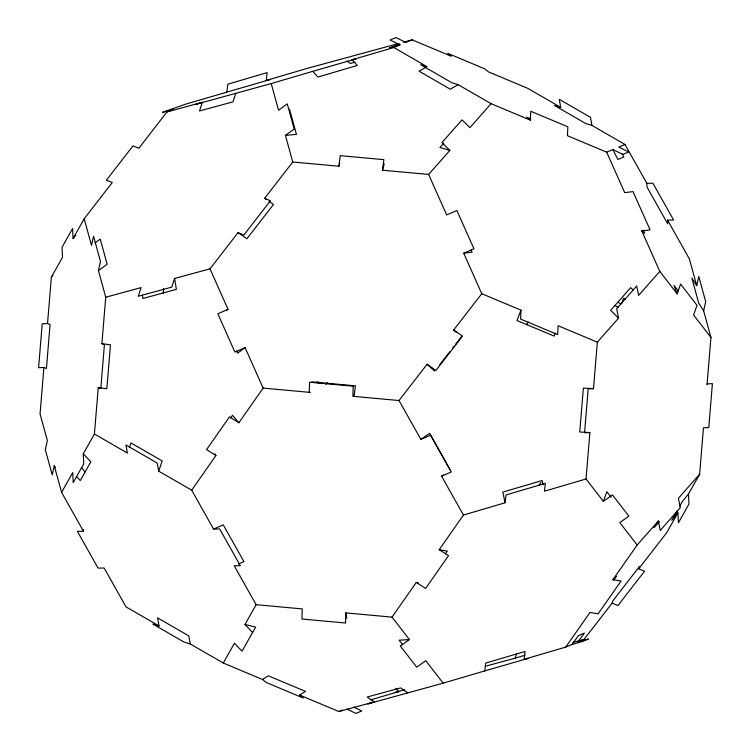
<?xml version="1.0" encoding="UTF-8"?>
<svg xmlns="http://www.w3.org/2000/svg" width="751" height="751" viewBox="0 0 751 751"><rect width="100%" height="100%" fill="white"/><g stroke="black" fill="none" stroke-linecap="round" stroke-linejoin="round"><path stroke-width="1.13" d="M309.252 392.322L309.581 382.203L353.205 386.192L352.886 396.312L399.006 400.527L420.879 439.401L430.567 435.214L451.257 471.975L441.579 476.162L463.451 515.036L439.204 549.694L448.554 555.618L425.62 588.399L416.261 582.466L392.013 617.125L345.892 612.9L345.563 623.02L301.94 619.031L302.259 608.911L256.138 604.696L234.256 565.822L240.339 565.719L219.649 528.957L213.566 529.061L191.693 490.187L158.668 471.121L157.194 463.048L125.961 445.014L127.435 453.088L94.41 434.022L98.259 387.591L106.83 388.765L110.463 344.85L101.892 343.667L105.731 297.227L98.419 270.595L100.484 261.479L93.575 236.293L91.509 245.408L84.206 218.776L112.293 182.512L106.426 180.174L132.993 145.872L138.869 148.21L166.957 111.946L173.171 109.346L162.573 112.35L185.262 104.267L270.247 79.484L266.23 80.451L267.178 72.603L227.825 84.178L226.877 92.035M238.011 232.679L243.887 235.016L270.463 200.724L264.587 198.377L292.749 162.019L338.879 166.234L340.259 155.673L383.883 159.663L382.503 170.224L428.633 174.439L446.667 214.927L456.88 210.515L473.937 248.806L463.724 253.218L481.757 293.697L520.997 310.154L520.556 319.034L557.674 334.599L558.106 325.727L597.345 342.184L618.542 318.161L616.684 308.689L636.735 285.962L638.594 295.434L659.8 271.411L641.767 230.933L650.084 229.89L633.018 191.599L624.71 192.641L606.667 152.162L567.437 135.696L567.869 126.825L530.76 111.261L530.319 120.132L491.088 103.676L458.185 84.675L451.933 82.77L420.701 64.736L426.953 66.642L393.806 47.51L352.2 59.751L357.251 65.478L317.889 77.053L312.838 71.326L271.233 83.568L195.776 104.361L202.357 102.314L199.494 110.97L232.97 101.854L235.833 93.199M43.896 367.483L46.44 368.422L50.073 324.498L47.529 323.559L42.225 323.784L38.592 367.708L43.896 367.483L40.056 413.923L47.36 440.555L45.304 449.661L52.213 474.857L54.269 465.742L55.499 467.657M47.529 323.559L51.368 277.128L62.521 257.321L62.042 247.267L72.584 228.529L73.063 238.583L75.804 235.232M163.239 293.275L163.624 288.637M407.765 692.779L400.668 687.907L367.192 697.022L374.28 701.894L367.699 703.94L443.156 683.147L484.77 670.906L485.719 663.058L525.071 651.474L524.123 659.331L565.738 647.09L589.986 612.431L598.096 613.83L621.039 581.058L612.919 579.659L637.167 545.001L619.81 522.593L628.869 516.134L612.45 494.937L603.391 501.386L586.033 478.978L589.873 432.538L579.744 432.013L583.377 388.089L593.506 388.624L597.345 342.184M679.533 506.521L682.302 501.593L688.479 494.036L699.632 474.238L703.471 427.798L708.775 427.572L712.408 383.658L707.104 383.874M707.029 384.747L710.944 337.434L703.64 310.811L698.721 303.132L691.812 277.945L696.731 285.624L698.787 276.509L705.696 301.695L703.64 310.811M463.451 515.036L505.057 502.795L506.005 494.947L545.367 483.362L544.419 491.22L586.033 478.978M354.04 396.415L355.42 385.854L311.796 381.865M338.879 166.234L339.743 163.061M382.503 170.224L384.24 163.878M612.131 603.147L612.75 600.988L639.317 566.686L638.707 568.845L644.574 571.182L618.007 605.484L612.131 603.147L584.043 639.411L577.829 642.011L584.381 633.131L578.505 635.599L571.952 644.48L565.738 647.09M269.074 201.362L273.486 204.432L246.919 238.734L238.086 232.585L209.998 268.849L174.607 278.48L171.744 287.135L138.268 296.251L141.122 287.595L105.731 297.227M485.306 666.287L515.167 658.158L516.594 653.83M129.547 446.995L130.956 442.93L162.188 460.964L158.668 471.121M621.8 303.348L623.565 298.269L625.564 299.424M603.391 501.386L606.836 491.698L611.117 497.228M659.8 271.411L677.158 293.829L680.603 284.131L697.031 305.328L693.586 315.026L710.944 337.434M520.997 310.154L516.998 320.517L554.107 336.082L555.308 332.975M73.063 238.583L84.206 218.776M262.54 679.505L268.37 675.816L305.479 691.38L299.649 695.069L303.338 698.054L266.23 682.481L262.54 679.505L223.3 663.039L190.275 643.973L188.801 635.9L157.569 617.866L159.043 625.94L126.018 606.883L104.145 568.009L98.071 568.113L77.381 531.342L83.455 531.239L61.582 492.365L72.725 472.567L73.204 482.621L83.746 463.883L83.267 453.829L94.41 434.022M223.3 663.039L234.443 643.231L242 651.211L255.687 627.094L244.986 624.503L256.138 604.696M677.308 510.464L671.76 520.33L677.937 512.773L678.416 522.827L688.958 504.09L688.479 494.036M677.937 512.773L666.794 532.581L638.707 568.845M699.632 474.238L678.425 498.26L680.284 507.732L660.232 530.45L658.374 520.978L653.943 527.803L659.34 521.682M230.519 418.1L232.481 415.294L238.874 422.757L263.132 388.098L245.089 347.619L234.885 352.031L217.828 313.74L228.032 309.328L209.998 268.849M191.693 490.187L215.941 455.528L214.523 453.876M526.385 324.826L528.347 322.019M445.352 553.9L447.314 551.093L439.204 549.694M613.736 580.063L616.355 576.317L612.919 579.659M326.009 384.381L327.417 382.559M399.006 400.527L427.094 364.263L435.927 370.412L462.494 336.11L453.67 329.961L481.757 293.697M439.786 364.704L449.83 351.731M452.703 348.023L454.139 346.164M455.575 344.315L461.321 336.899M538.889 485.23L541.002 482.508M51.368 277.128L52.889 275.41M443.766 143.131L439.917 147.506L449.83 150.416L428.633 174.439M491.088 103.676L469.882 127.698L462.006 119.86L441.954 142.587L449.83 150.416M637.167 545.001L658.374 520.978M226.164 310.717L228.032 309.328M245.089 347.619L237.616 353.167L236.668 351.046M95.011 242.883L100.249 239.09L107.158 264.286L98.419 270.595M292.749 162.019L285.446 135.387L294.176 129.069L287.267 103.882L278.537 110.2L271.233 83.568M392.013 617.125L409.379 639.533L400.311 645.982L416.73 667.188L425.798 660.73L443.156 683.147M420.879 439.401L429.619 433.318L450.309 470.088M441.579 476.162L443.325 474.951M425.967 67.214L419.086 71.185L450.318 89.219L458.185 84.675M213.566 529.061L223.254 524.874L243.944 561.635L238.565 563.963M393.806 47.51L400.02 44.9L390.079 40.019L395.955 37.55L405.897 42.441L412.111 39.831L451.351 56.287L447.662 53.312L484.77 68.876L488.46 71.861L527.7 88.318L560.725 107.384L559.242 99.31L590.483 117.344L591.957 125.417L624.982 144.483L646.855 183.347L646.986 187.018L667.686 223.779L667.545 220.118L673.619 220.015L652.929 183.253L646.855 183.347M606.667 152.162L612.882 149.552L622.832 154.443L628.709 151.974L618.768 147.083L624.982 144.483M299.649 695.069L338.889 711.526L342.503 710.014M515.167 658.158L525.099 655.201M266.23 80.451L307.844 68.21L398.837 43.445M404.629 689.681L394.791 692.572L398.8 691.605L395.918 688.338M370.684 699.876L398.8 691.605M399.541 44.243L389.422 47.914L400.02 44.9M577.829 642.011L588.427 639.007L582.541 641.467L571.952 644.48M403.268 42.244L412.111 39.831M166.957 111.946L202.357 102.314M354.791 62.23L350.332 63.45L346.784 61.009M572.985 642.424L584.043 639.411M338.889 711.526L374.28 701.894M352.2 59.751L356.209 58.785L312.838 71.326M524.123 659.331L528.141 658.364L484.77 670.906M463.724 253.218L472.041 252.176L471.093 250.045M285.446 135.387L296.438 134.382L289.529 109.195M409.379 639.533L399.166 640.209L402.733 644.818M593.506 388.624L588.193 388.84L584.56 432.764L589.873 432.538M263.132 388.098L310.407 392.426M416.261 582.466L418.298 582.814M560.725 107.384L554.463 105.478L585.705 123.511L591.957 125.417M159.043 625.94L152.791 624.034L184.023 642.067L190.275 643.973M101.892 343.667L104.427 344.606L100.794 388.53L98.259 387.591M530.873 118.93L526.629 117.147L530.319 120.132M353.824 707.076L361.775 710.981L355.899 713.45L346.953 709.047M617.989 302.268L621.011 304.014M615.003 305.526L618.026 307.262M238.874 422.757L229.524 416.824L206.581 449.605L215.941 455.528M264.662 198.283L266.427 199.513M316.838 382.175L318.602 383.404M641.767 230.933L644.715 233.411L643.297 230.219M453.67 329.961L456.223 332.271M427.094 364.263L434.754 371.191M317.945 381.705L319.644 383.245M633.084 289.952L630.718 287.605L610.666 310.323L618.542 318.161M83.267 453.829L90.824 461.799L80.282 480.537L76.499 476.547M244.986 624.503L252.543 632.473M678.266 290.947L673.985 285.418L677.158 293.829M81.474 467.394L84.947 471.881M667.545 220.118L689.418 258.992L696.731 285.624M622.26 154.049L623.762 157.025L617.885 159.494L612.882 149.552M54.269 465.742L61.582 492.365M543.067 484.808L542.156 480.527L502.804 492.112L505.057 502.795M174.607 278.48L176.382 289.37L142.906 298.485L142.371 295.218M345.892 612.9L346.671 618.195M83.389 529.408L83.455 531.239"/></g></svg>
